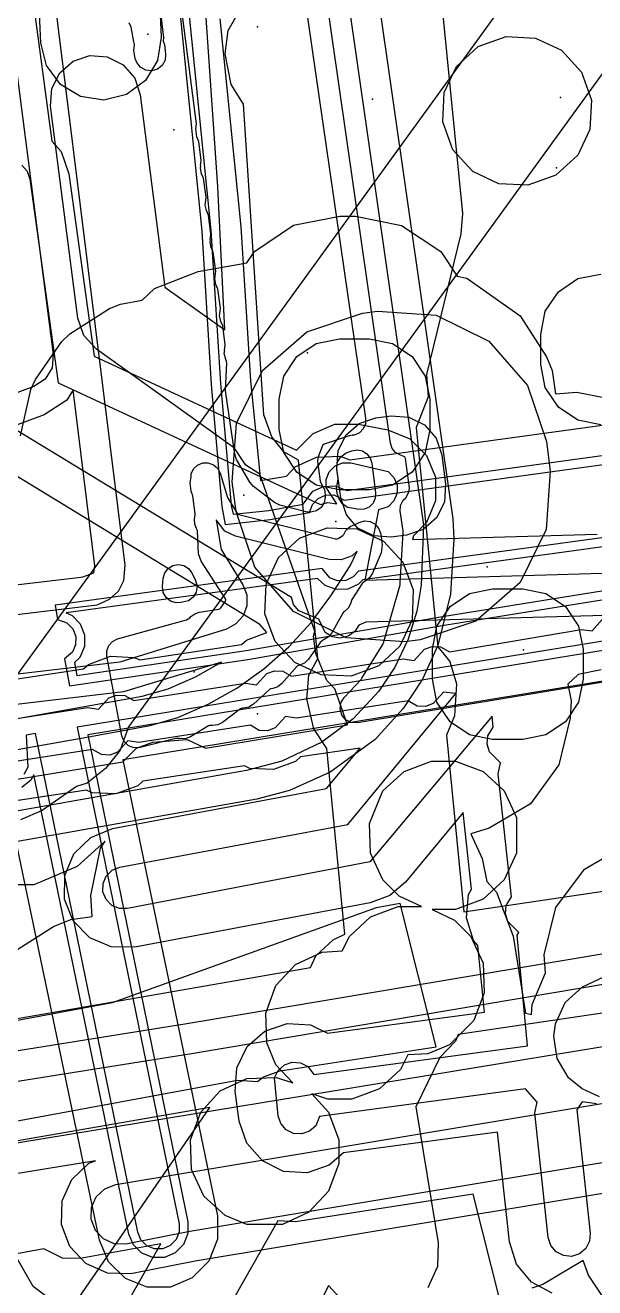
# Model space of a CAD drawing. Header units: metres. Extents: x 3158 to 3711, y 9867 to 11440.
# Drawn here: x 3249.7 to 3268.6, y 9888.25 to 9930.12 of the extents above; entities that cross this region are included whole.
import ezdxf

# ---------------------------------------------------------------- set-up
doc = ezdxf.new("R2010")
doc.units = ezdxf.units.M
for name, color, linetype in [('AI_GREENING_EXCLUSIONS', 1, 'Continuous'), ('AI_GREENING_LAWN', 82, 'Continuous'), ('AI_GREENING_REJECTED', 6, 'Continuous')]:
    doc.layers.add(name, color=color, linetype=linetype)

msp = doc.modelspace()

# ---------------------------------------------------------------- linework, layer by layer
at = {"layer": 'AI_GREENING_EXCLUSIONS'}
for points in [[(3235.877, 9902.89), (3252.938, 9905.691), (3253.388, 9906.14), (3253.935, 9906.345), (3255.069, 9906.433), (3255.675, 9906.14), (3260.392, 9906.915), (3259.972, 9908.116), (3259.704, 9908.388), (3259.345, 9909.281), (3259.264, 9909.86), (3259.305, 9910.021), (3257.483, 9915.231), (3257.021, 9915.531), (3256.644, 9916.09), (3252.056, 9919.372), (3251.642, 9919.823), (3251.441, 9920.401), (3250.539, 9927.43), (3250.579, 9928.014), (3250.84, 9928.538), (3251.281, 9928.923), (3251.836, 9929.109), (3252.42, 9929.069), (3252.944, 9928.808), (3253.328, 9928.367), (3253.515, 9927.812), (3254.334, 9921.432), (3256.319, 9920.011), (3256.085, 9924.758), (3254.652, 9945.583)], [(3259.856, 9941.833), (3263.892, 9913.745), (3263.923, 9913.089), (3263.811, 9911.246), (3263.391, 9909.548), (3262.884, 9908.435), (3262.244, 9907.454), (3261.311, 9906.437), (3259.816, 9905.347), (3258.465, 9904.741), (3257.382, 9904.455), (3240.55, 9901.478)], [(3258.861, 9941.724), (3262.915, 9913.535), (3262.842, 9911.549), (3262.693, 9910.688), (3262.403, 9909.755), (3261.96, 9908.831), (3261.432, 9908.038), (3260.582, 9907.122), (3259.545, 9906.344), (3258.209, 9905.708), (3257.035, 9905.402), (3240.374, 9902.463)], [(3239.244, 9909.363), (3252.087, 9910.901), (3252.496, 9911.088), (3252.791, 9911.354), (3252.97, 9911.709), (3253.013, 9912.213), (3249.552, 9940.06)], [(3253.782, 9939.057), (3254.208, 9929.72), (3254.09, 9928.949), (3253.687, 9928.281), (3253.058, 9927.818), (3252.301, 9927.631), (3251.529, 9927.749), (3250.861, 9928.152), (3250.399, 9928.781), (3250.212, 9929.538), (3249.795, 9938.686)], [(3248.18, 9938.079), (3250.626, 9919.203), (3250.584, 9918.76), (3250.354, 9918.38), (3249.982, 9918.136), (3238.146, 9913.749), (3237.76, 9913.687), (3237.381, 9913.778), (3237.065, 9914.007), (3236.86, 9914.339), (3236.799, 9914.724), (3236.889, 9915.104), (3237.118, 9915.42), (3237.451, 9915.624), (3248.546, 9919.69), (3246.153, 9938.157)], [(3249.364, 9908.475), (3270.72, 9937.922)], [(3249.364, 9908.475), (3270.72, 9937.922)], [(3263.275, 9933.243), (3264.203, 9923.875), (3264.155, 9923.2), (3263.008, 9918.539), (3263.066, 9917.79), (3262.674, 9916.783), (3263.39, 9909.501), (3263.784, 9909.02), (3264.01, 9908.274), (3263.946, 9907.219), (3263.677, 9906.58), (3264.253, 9900.716), (3272.759, 9901.974), (3273.219, 9902.391), (3273.954, 9902.654), (3275.011, 9902.641), (3275.661, 9902.403), (3286.311, 9903.978), (3301.873, 9906.113)], [(3271.087, 9931.614), (3253.124, 9906.847), (3252.842, 9906.074), (3252.356, 9905.469), (3251.747, 9904.98), (3251.397, 9904.878), (3250.253, 9904.078), (3249.539, 9903.764)], [(3271.087, 9931.614), (3253.124, 9906.847), (3252.842, 9906.074), (3252.356, 9905.469), (3251.747, 9904.98), (3251.397, 9904.878), (3250.253, 9904.078), (3249.539, 9903.764)], [(3249.922, 9931.144), (3250.579, 9926.273), (3250.883, 9925.932), (3251.139, 9925.195), (3251.984, 9919.141), (3258.703, 9916.03), (3259.252, 9916.582), (3259.971, 9916.884), (3260.752, 9916.887), (3261.733, 9916.695), (3262.455, 9916.4), (3263.009, 9915.85), (3263.311, 9915.13), (3263.314, 9914.35), (3263.018, 9913.628), (3262.577, 9913.183), (3262.554, 9913.065), (3268.678, 9913.241)], [(3254.755, 9931.242), (3255.556, 9923.289), (3255.872, 9918.209), (3256.226, 9914.16), (3256.328, 9913.564), (3257.827, 9913.724), (3259.135, 9913.959), (3259.23, 9914.221), (3259.416, 9914.421), (3259.665, 9914.534), (3259.938, 9914.544), (3260.278, 9914.37), (3279.329, 9916.983), (3279.557, 9917.212), (3279.815, 9917.302), (3280.087, 9917.285), (3280.333, 9917.166), (3280.535, 9916.901), (3281.95, 9917.056), (3302.363, 9920.083)], [(3255.084, 9930.998), (3255.855, 9923.312), (3256.171, 9918.236), (3256.525, 9914.186), (3256.6, 9913.905), (3257.785, 9914.021), (3258.921, 9914.231), (3259.241, 9914.664), (3259.596, 9914.826), (3259.986, 9914.84), (3260.371, 9914.686), (3279.171, 9917.264), (3279.405, 9917.471), (3279.774, 9917.599), (3280.163, 9917.575), (3280.514, 9917.405), (3280.674, 9917.224), (3281.907, 9917.353), (3302.32, 9920.38)], [(3235.043, 9894.686), (3259.165, 9898.867), (3259.343, 9899.257), (3259.914, 9899.788), (3260.307, 9899.975), (3259.701, 9906.135), (3259.273, 9906.781), (3259.037, 9907.785), (3259.113, 9908.561), (3259.408, 9909.113), (3258.761, 9915.699), (3258.282, 9915.975), (3257.877, 9916.465), (3257.62, 9917.202), (3256.939, 9927.498), (3256.533, 9928.157), (3256.329, 9929.169), (3256.43, 9929.942), (3256.743, 9930.485)], [(3256.157, 9930.324), (3256.848, 9923.431), (3257.167, 9918.323), (3257.506, 9915.02), (3258.366, 9915.163), (3258.655, 9915.475), (3259.365, 9915.799), (3260.145, 9915.828), (3260.465, 9915.708), (3278.769, 9918.218), (3278.901, 9918.335), (3279.638, 9918.59), (3280.417, 9918.543), (3280.964, 9918.277), (3281.763, 9918.342), (3302.174, 9921.369)], [(3249.58, 9925.478), (3249.762, 9925.274), (3249.852, 9925.016), (3250.794, 9918.259), (3259.499, 9914.229), (3259.734, 9914.295), (3260.034, 9914.248), (3259.683, 9914.784), (3259.682, 9915.057), (3259.786, 9915.31), (3259.978, 9915.504), (3260.23, 9915.61), (3260.503, 9915.611), (3261.737, 9915.316), (3261.931, 9915.124), (3262.037, 9914.872), (3262.038, 9914.599), (3261.934, 9914.346), (3261.742, 9914.152), (3261.421, 9914.046), (3260.967, 9911.719), (3269.973, 9911.977)], [(3249.538, 9916.506), (3249.883, 9918.033), (3250.034, 9918.373), (3250.91, 9919.625), (3251.178, 9919.883), (3252.495, 9920.729), (3252.854, 9920.869), (3253.577, 9920.997), (3253.982, 9921.384), (3255.436, 9921.95), (3257.049, 9922.234), (3257.306, 9922.618), (3258.603, 9923.486), (3260.134, 9923.79), (3260.656, 9923.785), (3262.187, 9923.481), (3263.484, 9922.613), (3264.029, 9921.798), (3264.354, 9921.727), (3266.123, 9920.481), (3266.996, 9919.121), (3267.179, 9918.664), (3267.294, 9917.898), (3268.004, 9917.945), (3269.57, 9917.638)], [(3268.805, 9916.866), (3268.04, 9917.018), (3267.391, 9917.452), (3266.957, 9918.101), (3266.805, 9918.866), (3266.805, 9919.866), (3266.957, 9920.631), (3267.391, 9921.28), (3268.04, 9921.714), (3268.805, 9921.866)], [(3239.123, 9910.355), (3251.539, 9911.815), (3251.607, 9911.827), (3251.97, 9911.96), (3252.007, 9912.193), (3251.282, 9918.03), (3251.073, 9917.685), (3250.329, 9917.199), (3238.493, 9912.811)], [(3269.715, 9910.569), (3260.996, 9910.319), (3260.767, 9910.223), (3260.636, 9910.014), (3260.414, 9909.855), (3260.147, 9909.794), (3259.878, 9909.84), (3259.647, 9909.985), (3259.439, 9910.423), (3258.78, 9910.698), (3258.603, 9910.906), (3258.528, 9911.139), (3249.412, 9916.681)], [(3248.256, 9908.263), (3251.632, 9908.771), (3251.798, 9908.923), (3252.531, 9909.19), (3253.311, 9909.156), (3253.495, 9909.07), (3256.87, 9909.577), (3257.036, 9909.73), (3257.719, 9909.978), (3257.487, 9910.25), (3248.736, 9915.57)], [(3300.981, 9914.638), (3251.768, 9906.586), (3255.093, 9890.436), (3255.097, 9890.046), (3254.951, 9889.684), (3254.677, 9889.406), (3254.318, 9889.253), (3253.928, 9889.249), (3253.566, 9889.395), (3253.288, 9889.669), (3253.135, 9890.028), (3249.978, 9905.265), (3249.88, 9905.083), (3249.579, 9904.835)], [(3300.931, 9914.934), (3251.418, 9906.836), (3254.799, 9890.375), (3254.802, 9890.102), (3254.7, 9889.849), (3254.508, 9889.654), (3254.257, 9889.547), (3253.984, 9889.544), (3253.731, 9889.646), (3253.536, 9889.838), (3253.429, 9890.089), (3250.033, 9906.625), (3249.725, 9906.579), (3249.777, 9905.514), (3249.648, 9905.273)], [(3279.655, 9914.605), (3260.762, 9912.014), (3260.583, 9911.822), (3260.335, 9911.708), (3260.062, 9911.698), (3259.806, 9911.793), (3259.551, 9912.098), (3250.685, 9910.884), (3250.768, 9910.408), (3251.081, 9910.299), (3251.271, 9910.103), (3251.372, 9909.849), (3251.368, 9909.576), (3251.26, 9909.325), (3251, 9909.109), (3251.164, 9908.214), (3257.081, 9909.089), (3263.597, 9910.219), (3288.997, 9914.305)], [(3279.579, 9914.292), (3260.9, 9911.73), (3260.759, 9911.578), (3260.404, 9911.416), (3260.014, 9911.402), (3259.648, 9911.538), (3259.395, 9911.774), (3251.054, 9910.631), (3251.251, 9910.546), (3251.523, 9910.266), (3251.667, 9909.903), (3251.662, 9909.513), (3251.507, 9909.155), (3251.328, 9908.981), (3251.407, 9908.554), (3257.032, 9909.385), (3263.549, 9910.515), (3288.949, 9914.601)], [(3242.231, 9904.827), (3251.738, 9906.509), (3253.839, 9906.897), (3254.755, 9907.163), (3255.766, 9907.599), (3256.724, 9908.139), (3257.619, 9908.776), (3258.442, 9909.503), (3259.184, 9910.314), (3259.837, 9911.198), (3260.485, 9912.192), (3260.715, 9912.676), (3260.543, 9912.519), (3260.176, 9912.387), (3259.786, 9912.405), (3256.677, 9913.174), (3256.323, 9913.34), (3256.028, 9913.718), (3256.197, 9912.733), (3256.921, 9911.564), (3257.049, 9911.228), (3257.05, 9910.869), (3256.925, 9910.533), (3256.689, 9910.263), (3256.372, 9910.093), (3252.839, 9909), (3239.924, 9907.481)], [(3301.146, 9913.652), (3252.938, 9905.753), (3256.072, 9890.64), (3256.079, 9889.86), (3255.787, 9889.136), (3255.241, 9888.579), (3254.522, 9888.274), (3253.742, 9888.267), (3253.018, 9888.559), (3252.461, 9889.105), (3252.156, 9889.824), (3249.255, 9903.731)], [(3248.06, 9906.918), (3251.766, 9907.489), (3252.13, 9907.434), (3252.472, 9907.812), (3252.729, 9907.905), (3253.002, 9907.893), (3253.298, 9907.724), (3257.004, 9908.295), (3257.368, 9908.241), (3257.71, 9908.618), (3257.967, 9908.712), (3258.24, 9908.7), (3258.536, 9908.531), (3262.242, 9909.102), (3262.606, 9909.048), (3262.949, 9909.425), (3263.205, 9909.518), (3263.478, 9909.506), (3263.774, 9909.338), (3268.148, 9910.075), (3268.513, 9910.03), (3268.847, 9910.415)], [(3242.062, 9905.812), (3253.572, 9907.867), (3254.435, 9908.11), (3255.347, 9908.507), (3256.208, 9908.995), (3256.215, 9909), (3252.958, 9908.007), (3240.045, 9906.488)], [(3268.807, 9908.743), (3268.046, 9908.582), (3267.708, 9908.263), (3267.818, 9907.711), (3267.777, 9907.139), (3267.41, 9905.586), (3266.465, 9904.3), (3265.093, 9903.486), (3264.489, 9903.304), (3264.858, 9902.482), (3265.014, 9901.72), (3265.341, 9901.37), (3265.887, 9899.908), (3266.301, 9897.356), (3266.503, 9897.311), (3266.523, 9897.64), (3266.965, 9898.697), (3266.914, 9899.288), (3267.306, 9900.855), (3268.261, 9902.134), (3269.639, 9902.937)], [(3268.659, 9894.353), (3268.181, 9894.419), (3268.007, 9894.147), (3268.448, 9890.063), (3268.424, 9889.791), (3268.297, 9889.549), (3268.088, 9889.374), (3267.827, 9889.292), (3267.555, 9889.317), (3267.313, 9889.443), (3267.138, 9889.653), (3267.056, 9889.913), (3266.61, 9894.047), (3266.681, 9894.408), (3266.294, 9894.848), (3259.463, 9893.934), (3259.339, 9893.62), (3259.134, 9893.439), (3258.875, 9893.351), (3258.603, 9893.368), (3258.357, 9893.488), (3258.177, 9893.693), (3258.089, 9893.952), (3257.973, 9895.215), (3258.093, 9895.46), (3258.298, 9895.641), (3258.557, 9895.729), (3258.829, 9895.712), (3259.075, 9895.592), (3259.277, 9895.321), (3266.37, 9896.271), (3266.028, 9899.944), (3266.074, 9900.033), (3265.713, 9900.392), (3265.631, 9900.653), (3265.631, 9900.653), (3265.655, 9900.925), (3265.837, 9901.213), (3265.397, 9905.297), (3265.467, 9905.658), (3265.106, 9906.017), (3265.024, 9906.278), (3265.049, 9906.55), (3265.231, 9906.838), (3265.191, 9907.207), (3261.133, 9902.373), (3253.093, 9900.822), (3252.82, 9900.825), (3252.569, 9900.932), (3252.378, 9901.128), (3252.276, 9901.381), (3252.279, 9901.654), (3252.386, 9901.905), (3252.581, 9902.096), (3252.835, 9902.198), (3260.4, 9903.618), (3263.992, 9907.955), (3263.574, 9908.001), (3263.232, 9907.624), (3262.975, 9907.53), (3262.702, 9907.542), (3262.406, 9907.711), (3258.7, 9907.14), (3258.336, 9907.194), (3257.994, 9906.817), (3257.737, 9906.723), (3257.464, 9906.735), (3257.168, 9906.904), (3253.462, 9906.333), (3253.098, 9906.387), (3252.755, 9906.01), (3252.499, 9905.917), (3252.226, 9905.929), (3251.93, 9906.097), (3248.223, 9905.526)], [(3241.087, 9894.781), (3255.056, 9897.01), (3272.263, 9899.898), (3310.253, 9906.074)], [(3267.189, 9888.069), (3266.497, 9888.431), (3265.997, 9889.029), (3265.763, 9889.774), (3265.371, 9893.413), (3260.256, 9892.728), (3259.786, 9892.315), (3259.048, 9892.062), (3258.269, 9892.111), (3257.568, 9892.455), (3257.052, 9893.041), (3256.8, 9893.779), (3256.667, 9894.77), (3256.667, 9894.77), (3256.717, 9895.549), (3257.06, 9896.25), (3257.646, 9896.765), (3258.384, 9897.018), (3259.163, 9896.969), (3259.725, 9896.693), (3264.942, 9897.391), (3264.717, 9899.596), (3264.572, 9899.768), (3264.339, 9900.513), (3264.408, 9901.29), (3264.502, 9901.47), (3264.228, 9904.007), (3262.318, 9901.701), (3261.793, 9901.253), (3261.146, 9901.011), (3253.333, 9899.544), (3252.552, 9899.553), (3251.835, 9899.859), (3251.289, 9900.417), (3250.998, 9901.141), (3251.007, 9901.922), (3251.313, 9902.639), (3251.871, 9903.185), (3252.595, 9903.476), (3259.698, 9904.809), (3260.809, 9906.149), (3258.834, 9905.858), (3258.668, 9905.706), (3257.935, 9905.439), (3257.155, 9905.473), (3256.971, 9905.558), (3253.596, 9905.051), (3253.43, 9904.899), (3252.697, 9904.632), (3251.917, 9904.666), (3251.733, 9904.752), (3248.358, 9904.244)], [(3249.328, 9899.397), (3250.637, 9900.233), (3251.209, 9900.466), (3251.919, 9900.558), (3251.875, 9901.263), (3252.192, 9902.827), (3252.352, 9903.06), (3251.421, 9902.216), (3249.976, 9901.612), (3248.238, 9901.612)], [(3247.513, 9893.433), (3256.737, 9895.134), (3257.406, 9895.088), (3257.605, 9895.242), (3258.155, 9895.441), (3263.336, 9896.235), (3262.137, 9900.997), (3261.342, 9900.848), (3252.581, 9897.702), (3245.232, 9896.323)], [(3300.239, 9893.166), (3287.383, 9899.388), (3286.638, 9899.487), (3285.958, 9899.883), (3276.301, 9898.454), (3275.677, 9897.995), (3274.685, 9897.71), (3273.906, 9897.748), (3273.34, 9898.016), (3264.064, 9896.644), (3263.976, 9896.423), (3263.452, 9895.884), (3262.654, 9894.249), (3263.4, 9889.741), (3263.375, 9888.961), (3263.053, 9888.25)], [(3268.759, 9894.581), (3268.183, 9894.849), (3267.723, 9895.213), (3267.349, 9895.856), (3267.349, 9895.856), (3267.235, 9896.591), (3267.291, 9896.999), (3267.621, 9897.706), (3268.196, 9898.233), (3268.9, 9898.562)], [(3268.759, 9894.581), (3268.183, 9894.849), (3267.723, 9895.213), (3267.349, 9895.856), (3267.349, 9895.856), (3267.235, 9896.591), (3267.291, 9896.999), (3267.621, 9897.706), (3268.196, 9898.233), (3268.9, 9898.562)], [(3292.331, 9896.355), (3292.011, 9895.644), (3292.011, 9895.644), (3291.443, 9895.108), (3290.714, 9894.831), (3271.934, 9891.888), (3255.331, 9889.133), (3253.205, 9888.716), (3252.425, 9888.737), (3251.712, 9889.056), (3251.176, 9889.623), (3250.898, 9890.352), (3250.919, 9891.132), (3251.238, 9891.844), (3251.805, 9892.381), (3252.023, 9892.464), (3244.905, 9891.296)], [(3271.77, 9892.875), (3255.159, 9890.118), (3253.037, 9889.701), (3252.647, 9889.712), (3252.291, 9889.872), (3252.023, 9890.155), (3251.883, 9890.52), (3251.894, 9890.91), (3252.054, 9891.266), (3252.337, 9891.534), (3252.702, 9891.673), (3272.085, 9894.904)], [(3245.336, 9879.014), (3255.822, 9894.228), (3235.727, 9890.744)], [(3267.316, 9880.441), (3264.567, 9891.35), (3258.67, 9890.44), (3258.074, 9890.471), (3250.622, 9877.361)], [(3247.759, 9878.394), (3254.191, 9889.709), (3251.517, 9889.219), (3250.932, 9889.228), (3250.315, 9889.542), (3237.891, 9887.257)], [(3251.233, 9887.334), (3249.96, 9888.296), (3249.165, 9889.68)], [(3269.269, 9887.366), (3268.393, 9888.664), (3268.217, 9889.159), (3266.87, 9888.361), (3266.506, 9888.233)], [(3260.263, 9887.788), (3259.763, 9888.321), (3254.88, 9878.308)]]:
    msp.add_lwpolyline(points, dxfattribs=at)
for points in [[(3268.486, 9927.635), (3268.437, 9926.665), (3268.031, 9925.803), (3267.309, 9925.142), (3266.38, 9924.809), (3265.41, 9924.858), (3264.548, 9925.264), (3263.887, 9925.986), (3263.554, 9926.915), (3263.603, 9927.885), (3264.009, 9928.747), (3264.731, 9929.408), (3265.66, 9929.741), (3266.63, 9929.692), (3267.492, 9929.286), (3268.153, 9928.564), (3268.486, 9927.635)], [(3256.695, 9913.992), (3256.569, 9914.974), (3256.702, 9916.919), (3257.569, 9918.666), (3259.039, 9919.949), (3260.888, 9920.571), (3261.392, 9920.636), (3263.339, 9920.503), (3265.086, 9919.636), (3266.369, 9918.166), (3266.991, 9916.317), (3267.117, 9915.335), (3266.984, 9913.39), (3266.117, 9911.643), (3264.647, 9910.36), (3262.798, 9909.738), (3262.292, 9909.673), (3260.347, 9909.806), (3258.6, 9910.673), (3257.317, 9912.143), (3256.695, 9913.992)], [(3262.536, 9919.128), (3262.97, 9918.479), (3263.122, 9917.714), (3263.122, 9916.714), (3262.97, 9915.949), (3262.536, 9915.3), (3261.887, 9914.866), (3261.122, 9914.714), (3260.122, 9914.714), (3259.357, 9914.866), (3258.708, 9915.3), (3258.274, 9915.949), (3258.122, 9916.714), (3258.122, 9917.714), (3258.274, 9918.479), (3258.708, 9919.128), (3259.357, 9919.562), (3260.122, 9919.714), (3261.122, 9919.714), (3261.887, 9919.562), (3262.536, 9919.128)], [(3260.04, 9915.421), (3260.08, 9916.004), (3260.34, 9916.528), (3260.781, 9916.913), (3261.336, 9917.1), (3261.841, 9917.165), (3262.424, 9917.125), (3262.948, 9916.865), (3263.333, 9916.424), (3263.52, 9915.869), (3263.646, 9914.888), (3263.606, 9914.305), (3263.346, 9913.781), (3262.905, 9913.396), (3262.35, 9913.209), (3261.845, 9913.144), (3261.262, 9913.184), (3260.738, 9913.444), (3260.353, 9913.885), (3260.166, 9914.44), (3260.04, 9915.421)], [(3260.703, 9913.415), (3261.585, 9913.006), (3262.232, 9912.307), (3262.573, 9911.39), (3262.534, 9910.404), (3262.125, 9909.522), (3261.426, 9908.875), (3260.509, 9908.534), (3259.523, 9908.573), (3258.641, 9908.982), (3257.994, 9909.681), (3257.653, 9910.598), (3257.692, 9911.584), (3258.101, 9912.466), (3258.8, 9913.113), (3259.717, 9913.454), (3260.703, 9913.415)], [(3267.623, 9910.844), (3268.057, 9910.195), (3268.209, 9909.43), (3268.209, 9908.43), (3268.057, 9907.665), (3267.623, 9907.016), (3266.974, 9906.582), (3266.209, 9906.43), (3265.209, 9906.43), (3264.444, 9906.582), (3263.795, 9907.016), (3263.361, 9907.665), (3263.209, 9908.43), (3263.209, 9909.43), (3263.361, 9910.195), (3263.795, 9910.844), (3264.444, 9911.278), (3265.209, 9911.43), (3266.209, 9911.43), (3266.974, 9911.278), (3267.623, 9910.844)], [(3257.05, 9895.185), (3258.036, 9895.224), (3258.572, 9895.042), (3258.018, 9895.648), (3257.716, 9896.371), (3257.677, 9897.357), (3258.018, 9898.274), (3258.665, 9898.973), (3259.547, 9899.382), (3260.215, 9899.421), (3260.456, 9899.902), (3261.155, 9900.549), (3262.072, 9900.89), (3262.847, 9900.89), (3262.108, 9901.24), (3261.568, 9901.78), (3261.159, 9902.662), (3261.12, 9903.648), (3261.568, 9904.724), (3262.267, 9905.371), (3263.184, 9905.712), (3263.976, 9905.712), (3264.893, 9905.371), (3265.592, 9904.724), (3266.001, 9903.842), (3266.001, 9902.662), (3265.592, 9901.78), (3264.893, 9901.133), (3263.976, 9900.792), (3263.201, 9900.792), (3263.94, 9900.442), (3264.48, 9899.902), (3264.889, 9899.02), (3264.928, 9898.034), (3264.587, 9897.117), (3263.781, 9896.311), (3263.058, 9896.009), (3262.39, 9895.97), (3262.149, 9895.489), (3261.45, 9894.842), (3260.533, 9894.501), (3259.741, 9894.501), (3259.205, 9894.683), (3259.759, 9894.077), (3260.1, 9893.16), (3260.1, 9892.368), (3259.759, 9891.451), (3259.112, 9890.752), (3258.23, 9890.343), (3257.05, 9890.343), (3256.327, 9890.645), (3255.628, 9891.292), (3255.219, 9892.174), (3255.18, 9893.16), (3255.521, 9894.077), (3256.168, 9894.776), (3257.05, 9895.185)], [(3234.989, 9892.586), (3235.279, 9892.847), (3235.647, 9892.978), (3241.24, 9893.793), (3255.216, 9896.023), (3272.429, 9898.911), (3310.417, 9905.087), (3310.807, 9905.075), (3311.162, 9904.914), (3311.429, 9904.63), (3311.567, 9904.265), (3311.555, 9903.875), (3311.394, 9903.519), (3311.109, 9903.252), (3310.744, 9903.114), (3244.761, 9892.285), (3235.935, 9890.999), (3235.546, 9891.019), (3235.193, 9891.186), (3234.932, 9891.476), (3234.801, 9891.844), (3234.822, 9892.234), (3234.989, 9892.586)]]:
    msp.add_lwpolyline(points, close=True, dxfattribs=at)
at = {"layer": 'AI_GREENING_LAWN'}
for points in [[(3257.194, 9943.286), (3260.994, 9917.084), (3260.986, 9916.901), (3260.913, 9916.732), (3260.785, 9916.602), (3260.617, 9916.526), (3260.562, 9916.523), (3260.563, 9916.523), (3260.451, 9916.503), (3259.619, 9916.222), (3259.575, 9916.195), (3259.546, 9916.152), (3259.404, 9915.772), (3259.392, 9915.65), (3259.487, 9915), (3259.538, 9914.881), (3259.544, 9914.874), (3259.628, 9914.723), (3259.655, 9914.552), (3259.653, 9914.46), (3259.615, 9914.277), (3259.512, 9914.12), (3259.359, 9914.013), (3259.177, 9913.969), (3259.154, 9913.968), (3259.005, 9913.983), (3258.147, 9914.204), (3257.969, 9914.291), (3257.275, 9914.819), (3257.145, 9914.968), (3256.712, 9915.72), (3256.651, 9915.895), (3256.349, 9917.916), (3256.344, 9918.012), (3256.384, 9918.926), (3256.379, 9918.966), (3256.348, 9919.028), (3256.297, 9919.23), (3256.315, 9919.329), (3256.309, 9919.33), (3256.333, 9919.518), (3256.25, 9920.144), (3256.186, 9920.296), (3256.146, 9920.482), (3256.159, 9920.558), (3256.153, 9920.559), (3256.174, 9920.74), (3256.092, 9921.369), (3256.027, 9921.521), (3255.988, 9921.707), (3256.001, 9921.782), (3255.994, 9921.783), (3256.016, 9921.964), (3255.933, 9922.593), (3255.868, 9922.745), (3255.829, 9922.931), (3255.842, 9923.006), (3255.836, 9923.007), (3255.857, 9923.189), (3255.774, 9923.817), (3255.71, 9923.969), (3255.67, 9924.155), (3255.684, 9924.231), (3255.677, 9924.231), (3255.698, 9924.413), (3255.616, 9925.041), (3255.551, 9925.193), (3255.512, 9925.379), (3255.525, 9925.455), (3255.518, 9925.456), (3255.54, 9925.637), (3255.457, 9926.265), (3255.392, 9926.417), (3255.357, 9926.678), (3255.379, 9926.846), (3252.338, 9950.363)], [(3280.711, 9910.286), (3260.724, 9906.985), (3260.518, 9906.994), (3260.334, 9907.085), (3260.201, 9907.243), (3260.144, 9907.44), (3260.171, 9907.644), (3260.278, 9907.82), (3260.841, 9908.422), (3260.872, 9908.461), (3261.559, 9909.577), (3261.586, 9909.639), (3262.135, 9911.561), (3262.145, 9911.616), (3262.236, 9913.297), (3262.234, 9913.346), (3262.142, 9913.999), (3262.153, 9914.196), (3262.24, 9914.373), (3262.324, 9914.446), (3262.376, 9914.52), (3262.43, 9914.643), (3262.448, 9914.775), (3262.312, 9915.755), (3262.299, 9915.795), (3262.263, 9915.815), (3262.146, 9915.857), (3261.99, 9915.946), (3261.876, 9916.086), (3261.818, 9916.257), (3258.168, 9941.632)], [(3254.081, 9931.37), (3254.286, 9929.708), (3254.277, 9929.584), (3254.315, 9929.474), (3254.354, 9929.159), (3254.338, 9928.959), (3254.245, 9928.782), (3254.09, 9928.655), (3253.897, 9928.6), (3253.698, 9928.624), (3253.525, 9928.725), (3253.405, 9928.886), (3253.346, 9929.011), (3253.302, 9929.275), (3253.322, 9929.465), (3253.327, 9929.483), (3253.297, 9929.564), (3253.214, 9930.054), (3253.146, 9930.2)]]:
    msp.add_lwpolyline(points, dxfattribs=at)
for points in [[(3260.95, 9914.065), (3260.77, 9914.054), (3260.711, 9914.072), (3260.607, 9914.087), (3260.598, 9914.087), (3260.396, 9914.125), (3260.226, 9914.241), (3260.117, 9914.416), (3260.054, 9914.591), (3260.024, 9914.776), (3260.058, 9914.928), (3260.078, 9915.082), (3260.033, 9915.393), (3260.051, 9915.616), (3260.165, 9915.809), (3260.352, 9915.933), (3260.531, 9916), (3260.708, 9916.032), (3260.885, 9916), (3261.038, 9915.907), (3261.149, 9915.765), (3261.203, 9915.594), (3261.325, 9914.612), (3261.315, 9914.432), (3261.241, 9914.268), (3261.114, 9914.14), (3260.95, 9914.065)], [(3259.994, 9913.088), (3260.04, 9913.085), (3260.084, 9913.101), (3260.233, 9913.191), (3260.272, 9913.229), (3260.273, 9913.231), (3260.352, 9913.38), (3260.476, 9913.494), (3260.631, 9913.56), (3260.644, 9913.563), (3260.778, 9913.629), (3260.961, 9913.679), (3261.149, 9913.657), (3261.315, 9913.567), (3261.436, 9913.422), (3261.495, 9913.242), (3261.54, 9912.882), (3261.505, 9912.627), (3261.218, 9911.942), (3261.122, 9911.793), (3260.979, 9911.687), (3260.976, 9911.686), (3260.879, 9911.6), (3260.538, 9911.076), (3260.492, 9910.934), (3260.417, 9910.787), (3260.297, 9910.673), (3260.261, 9910.649), (3260.238, 9910.619), (3259.872, 9909.964), (3259.766, 9909.833), (3259.622, 9909.744), (3259.59, 9909.732), (3259.48, 9909.645), (3259.096, 9909.095), (3258.964, 9908.967), (3258.796, 9908.894), (3258.772, 9908.889), (3258.737, 9908.875), (3258.707, 9908.85), (3258.215, 9908.288), (3258.081, 9908.18), (3257.918, 9908.124), (3257.852, 9908.113), (3257.818, 9908.102), (3257.789, 9908.082), (3257.273, 9907.601), (3257.116, 9907.501), (3256.932, 9907.467), (3256.912, 9907.467), (3256.874, 9907.46), (3256.84, 9907.443), (3256.242, 9906.996), (3256.086, 9906.918), (3255.913, 9906.898), (3255.85, 9906.901), (3255.814, 9906.898), (3255.78, 9906.884), (3255.176, 9906.522), (3254.999, 9906.457), (3254.811, 9906.462), (3254.698, 9906.461), (3253.511, 9906.163), (3253.309, 9906.155), (3253.119, 9906.227), (3252.975, 9906.369), (3252.898, 9906.556), (3252.406, 9909.193), (3252.406, 9909.377), (3252.473, 9909.549), (3252.597, 9909.684), (3252.763, 9909.766), (3255.047, 9910.405), (3255.158, 9910.471), (3255.191, 9910.506), (3255.321, 9910.602), (3255.474, 9910.653), (3256.108, 9910.752), (3256.152, 9910.768), (3256.187, 9910.801), (3256.337, 9911.018), (3256.355, 9911.058), (3256.339, 9911.1), (3255.53, 9912.345), (3255.45, 9912.591), (3255.41, 9913.349), (3255.402, 9913.385), (3255.38, 9913.425), (3255.324, 9913.574), (3255.318, 9913.732), (3255.341, 9913.917), (3255.262, 9914.515), (3255.2, 9914.663), (3255.166, 9914.93), (3255.198, 9915.154), (3255.199, 9915.154), (3255.204, 9915.236), (3255.282, 9915.403), (3255.415, 9915.531), (3255.585, 9915.603), (3255.769, 9915.607), (3255.943, 9915.545), (3256.082, 9915.424), (3256.167, 9915.26), (3256.413, 9914.46), (3256.437, 9914.405), (3256.713, 9913.945), (3256.744, 9913.911), (3256.786, 9913.891), (3259.994, 9913.088)], [(3254.521, 9911.016), (3254.368, 9911.139), (3254.273, 9911.31), (3254.252, 9911.505), (3254.276, 9911.776), (3254.326, 9911.953), (3254.437, 9912.1), (3254.593, 9912.197), (3254.773, 9912.232), (3254.954, 9912.198), (3255.111, 9912.102), (3255.222, 9911.955), (3255.347, 9911.705), (3255.398, 9911.513), (3255.372, 9911.317), (3255.271, 9911.147), (3255.112, 9911.029), (3254.92, 9910.982), (3254.856, 9910.979), (3254.709, 9910.962), (3254.521, 9911.016)]]:
    msp.add_lwpolyline(points, close=True, dxfattribs=at)
at = {"layer": 'AI_GREENING_REJECTED'}
for p in [(3253.77, 9929.82), (3257.4, 9930.06), (3261.22, 9927.67), (3267.46, 9927.72), (3254.63, 9926.65), (3267.33, 9925.39), (3265.63, 9920.82), (3259.06, 9919.25), (3256.95, 9914.53), (3260, 9913.66), (3265.03, 9912.16), (3266.23, 9909.41), (3255.3, 9908.67), (3257.4, 9907.28)]:
    msp.add_point(p, dxfattribs=at)

doc.saveas('drawing.dxf')
